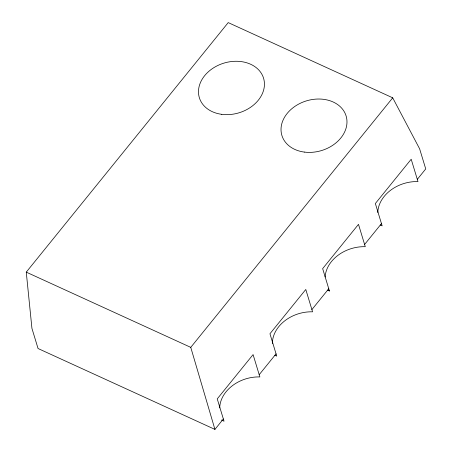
<?xml version="1.0" encoding="UTF-8"?>
<svg xmlns="http://www.w3.org/2000/svg" width="452" height="452" viewBox="0 0 452 452"><rect width="100%" height="100%" fill="white"/><g stroke="black" fill="none" stroke-linecap="round" stroke-linejoin="round"><path stroke-width="0.68" d="M223.356 418.981L214.926 429.4L38.053 348.515L31.939 328.401L26.261 272.138L228.22 22.6L392.715 97.824L419.625 148.815L425.739 168.924L417.303 179.342M214.926 429.4L190.755 347.362L392.715 97.824M259.194 374.702L276.059 353.865M311.897 309.58L328.762 288.743M364.6 244.464L381.465 223.627M380.228 224.983L382.143 225.859L375.358 203.513L411.196 159.234L417.981 181.58A34.64 26.804 -16.9 0 0 377.815 212.564M327.525 290.099L329.44 290.981L322.655 268.635L358.492 224.35L365.278 246.696A34.64 26.804 -16.9 0 0 325.141 276.991M274.822 355.221L276.737 356.097L269.951 333.751L305.789 289.472L312.575 311.818A34.64 26.804 -16.9 0 0 272.403 343.486M26.261 272.138L190.755 347.362M221.48 420.044L224.034 421.213L217.248 398.873L253.086 354.588L259.872 376.934A34.64 26.804 -16.9 0 0 219.706 407.919M329.44 290.981A34.64 26.804 -16.9 0 1 328.644 289.856M221.762 114.333A33.55 25.962 -16.9 0 0 263.612 78.36A33.55 25.962 -16.9 0 0 209.016 71.201A33.55 25.962 -16.9 0 0 221.762 114.333M304.303 152.081A33.55 25.962 -16.9 0 0 346.153 116.107A33.55 25.962 -16.9 0 0 291.557 108.949A33.55 25.962 -16.9 0 0 304.303 152.081"/></g></svg>
